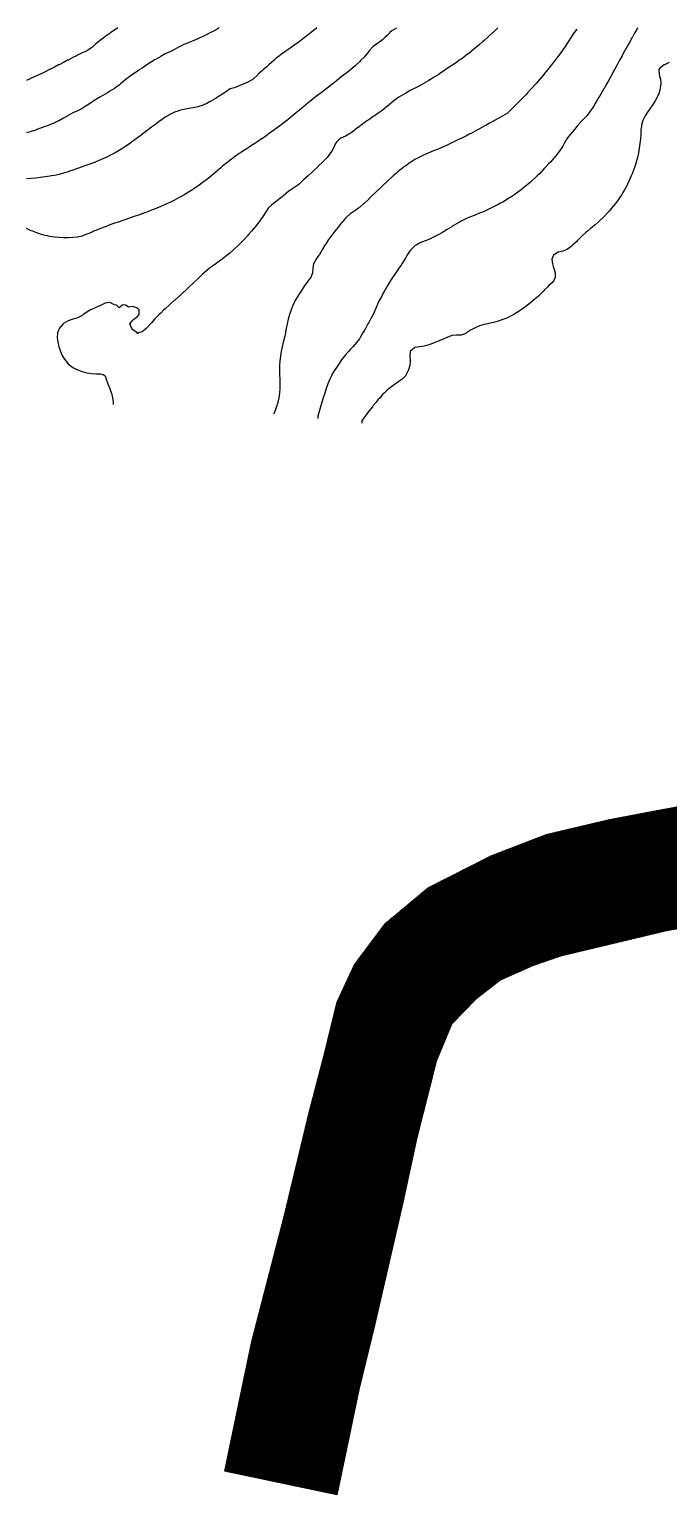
# Model space of a CAD drawing. Extents: x 771911 to 772814, y 1416488 to 1417835.
# Drawn here: x 772323 to 772461.3, y 1416667.8 to 1416984.9 of the extents above; entities that cross this region are included whole.
import ezdxf

# ---------------------------------------------------------------- set-up
doc = ezdxf.new("R2010")
doc.units = 0
doc.header["$MEASUREMENT"] = 0
doc.layers.get('0').update_dxf_attribs({"color": 1, "linetype": 'CONTINUOUS'})
for name, color, linetype in [('745.5', 1, 'CONTINUOUS'), ('746', 1, 'CONTINUOUS'), ('746.5', 1, 'CONTINUOUS'), ('747', 1, 'CONTINUOUS'), ('747.5', 1, 'CONTINUOUS'), ('748', 1, 'CONTINUOUS'), ('748.5', 1, 'CONTINUOUS'), ('749', 1, 'CONTINUOUS'), ('Kanakpura Main Road', 1, 'CONTINUOUS')]:
    doc.layers.add(name, color=color, linetype=linetype)

msp = doc.modelspace()

# ---------------------------------------------------------------- hatches: boundary and pattern name
at = {"linetype": 'Continuous', "true_color": 0x636466}
h = msp.add_hatch(dxfattribs=at)
h.set_pattern_fill('ANSI31', color=251)
h.set_pattern_definition([(45, (0, 0), (-0.088388347648, 0.088388347648), [])])
h.paths.add_polyline_path([(772529.66, 1416893.85), (772532.32, 1416941.95), (772532.56, 1416966), (772532.08, 1416979.35), (772531.03, 1417012.25), (772527.51, 1417083.57), (772524.21, 1417156.04), (772523.42, 1417176.69), (772522.11, 1417199.35), (772521.54, 1417204.53), (772521.05, 1417207.98), (772520.58, 1417211.49), (772520.29, 1417217.12), (772519.96, 1417226.82), (772519.82, 1417250.68), (772520.27, 1417268.56), (772522.61, 1417283.28), (772525.52, 1417301.45), (772526.87, 1417311.4), (772528.06, 1417322.29), (772529.49, 1417328.09), (772530.29, 1417332.65), (772531.74, 1417352.79), (772532.69, 1417364.6), (772533.33, 1417370.55), (772534.99, 1417383.73), (772537.3, 1417392.88), (772541.29, 1417406.73), (772544.4, 1417414.39), (772551.62, 1417429.21), (772563.11, 1417447.42), (772576.99, 1417467.41), (772604.65, 1417507.85), (772622.74, 1417492.16), (772603.42, 1417461.71), (772599.93, 1417456.85), (772593.29, 1417446.48), (772583.41, 1417431.31), (772582.3, 1417429.52), (772575.61, 1417418.57), (772571.91, 1417411.49), (772569.78, 1417407.41), (772568.06, 1417403.47), (772565.56, 1417396.61), (772562.34, 1417386.64), (772560.25, 1417377.39), (772558.28, 1417369.67), (772557.77, 1417366.34), (772557.67, 1417361.19), (772557.11, 1417346.71), (772555.32, 1417330.7), (772553.41, 1417314.17), (772552.2, 1417306.29), (772550.03, 1417297.52), (772548.02, 1417282.48), (772546.41, 1417270.37), (772545.44, 1417261.94), (772545.29, 1417258.03), (772545.12, 1417252.55), (772545.22, 1417247.14), (772545.57, 1417235.88), (772545.93, 1417226.66), (772546.5, 1417216.74), (772547.3, 1417207.52), (772548.28, 1417183.93), (772549.62, 1417158.82), (772550.92, 1417141.96), (772551.96, 1417120.25), (772552.23, 1417098.68), (772552.6, 1417091.32), (772552.68, 1417088.4), (772552.87, 1417085.52), (772553.39, 1417078.82), (772554.62, 1417051.48), (772555.09, 1417020.71), (772555.46, 1417014.29), (772555.87, 1417009.14), (772556.68, 1417005.34), (772556.73, 1416999.64), (772557.09, 1416989.63), (772557.21, 1416970), (772557.2, 1416959.93), (772556.93, 1416946.38), (772556.77, 1416928.62), (772556.41, 1416914.82), (772555.68, 1416893.59), (772554.62, 1416887.55), (772553.35, 1416875.8), (772551.92, 1416862.63), (772549.85, 1416853.31), (772547.31, 1416846.22), (772542.34, 1416834.85), (772537.47, 1416825.69), (772534.67, 1416821.41), (772528.16, 1416814.21), (772521.97, 1416808.55), (772517.52, 1416805.74), (772511.22, 1416802.51), (772503.23, 1416799.34), (772493.71, 1416796.43), (772482.91, 1416793.78), (772460.85, 1416789.87), (772437.88, 1416784.36), (772432.01, 1416782.35), (772424.86, 1416779.18), (772419.68, 1416775.1), (772414.33, 1416769.65), (772411, 1416761.66), (772406.77, 1416744.84), (772403.8, 1416731.13), (772397.72, 1416704.51), (772394.28, 1416690.6), (772389.52, 1416667.84), (772365.33, 1416672.9), (772371.18, 1416700.94), (772378.23, 1416728.23), (772383.63, 1416750.73), (772386.93, 1416763.48), (772389.63, 1416774.42), (772393.37, 1416782.52), (772400.12, 1416791.52), (772409.27, 1416799.17), (772422.92, 1416806.06), (772434.91, 1416810.71), (772448.26, 1416813.86), (772458.46, 1416815.81), (772475.85, 1416818.96), (772486.05, 1416821.06), (772495.05, 1416824.36), (772501.05, 1416827.21), (772507.5, 1416830.51), (772513.34, 1416835.46), (772525.19, 1416864.1)])

# ---------------------------------------------------------------- linework, layer by layer
at = {"layer": '745.5', "color": 0, "linetype": 'Continuous'}
msp.add_polyline3d([(772461.43, 1416977.76, 745.5), (772460.43, 1416977.27, 745.5), (772460.35, 1416977.21, 745.5), (772459.43, 1416976.54, 745.5), (772459.22, 1416976.21, 745.5), (772459.24, 1416975.21, 745.5), (772459.43, 1416974.45, 745.5), (772459.55, 1416974.21, 745.5), (772459.64, 1416973.21, 745.5), (772459.51, 1416972.21, 745.5), (772459.43, 1416971.93, 745.5), (772459.24, 1416971.21, 745.5), (772458.83, 1416970.21, 745.5), (772458.43, 1416969.48, 745.5), (772458.29, 1416969.21, 745.5), (772457.64, 1416968.21, 745.5), (772457.43, 1416967.96, 745.5), (772456.91, 1416967.21, 745.5), (772456.43, 1416966.57, 745.5), (772456.22, 1416966.21, 745.5), (772455.72, 1416965.21, 745.5), (772455.47, 1416964.21, 745.5), (772455.43, 1416963.9, 745.5), (772455.34, 1416963.21, 745.5), (772455.28, 1416962.21, 745.5), (772455.22, 1416961.21, 745.5), (772455.12, 1416960.21, 745.5), (772454.98, 1416959.21, 745.5), (772454.8, 1416958.21, 745.5), (772454.57, 1416957.21, 745.5), (772454.43, 1416956.71, 745.5), (772454.3, 1416956.21, 745.5), (772453.99, 1416955.21, 745.5), (772453.64, 1416954.21, 745.5), (772453.43, 1416953.67, 745.5), (772453.25, 1416953.21, 745.5), (772452.81, 1416952.21, 745.5), (772452.43, 1416951.41, 745.5), (772452.33, 1416951.21, 745.5), (772451.8, 1416950.21, 745.5), (772451.43, 1416949.58, 745.5), (772451.2, 1416949.21, 745.5), (772450.54, 1416948.21, 745.5), (772450.43, 1416948.05, 745.5), (772449.8, 1416947.21, 745.5), (772449.43, 1416946.74, 745.5), (772448.98, 1416946.21, 745.5), (772448.43, 1416945.58, 745.5), (772448.09, 1416945.21, 745.5), (772447.43, 1416944.52, 745.5), (772447.13, 1416944.21, 745.5), (772446.43, 1416943.55, 745.5), (772446.07, 1416943.21, 745.5), (772445.43, 1416942.65, 745.5), (772444.92, 1416942.21, 745.5), (772444.43, 1416941.8, 745.5), (772443.74, 1416941.21, 745.5), (772443.43, 1416940.94, 745.5), (772442.63, 1416940.21, 745.5), (772442.43, 1416940.02, 745.5), (772441.61, 1416939.21, 745.5), (772441.43, 1416939.03, 745.5), (772440.56, 1416938.21, 745.5), (772440.43, 1416938.09, 745.5), (772439.43, 1416937.36, 745.5), (772439.15, 1416937.21, 745.5), (772438.43, 1416936.91, 745.5), (772437.43, 1416936.69, 745.5), (772436.6, 1416936.21, 745.5), (772436.43, 1416936.04, 745.5), (772436.03, 1416935.21, 745.5), (772436.17, 1416934.21, 745.5), (772436.43, 1416933.34, 745.5), (772436.5, 1416933.21, 745.5), (772436.77, 1416932.21, 745.5), (772436.81, 1416931.21, 745.5), (772436.43, 1416930.4, 745.5), (772436.27, 1416930.21, 745.5), (772435.43, 1416929.46, 745.5), (772435.18, 1416929.21, 745.5), (772434.43, 1416928.45, 745.5), (772434.2, 1416928.21, 745.5), (772433.43, 1416927.47, 745.5), (772433.15, 1416927.21, 745.5), (772432.43, 1416926.57, 745.5), (772432.02, 1416926.21, 745.5), (772431.43, 1416925.72, 745.5), (772430.79, 1416925.21, 745.5), (772430.43, 1416924.93, 745.5), (772429.44, 1416924.21, 745.5), (772429.43, 1416924.2, 745.5), (772428.43, 1416923.55, 745.5), (772427.84, 1416923.21, 745.5), (772427.43, 1416922.98, 745.5), (772426.43, 1416922.5, 745.5), (772425.7, 1416922.21, 745.5), (772425.43, 1416922.1, 745.5), (772424.43, 1416921.78, 745.5), (772423.43, 1416921.51, 745.5), (772422.43, 1416921.28, 745.5), (772422.18, 1416921.21, 745.5), (772421.43, 1416921.04, 745.5), (772420.43, 1416920.75, 745.5), (772419.43, 1416920.34, 745.5), (772419.2, 1416920.21, 745.5), (772418.43, 1416919.81, 745.5), (772417.57, 1416919.21, 745.5), (772417.43, 1416919.13, 745.5), (772416.43, 1416918.75, 745.5), (772415.43, 1416918.75, 745.5), (772414.43, 1416918.64, 745.5), (772413.43, 1416918.23, 745.5), (772413.36, 1416918.21, 745.5), (772412.43, 1416917.81, 745.5), (772411.43, 1416917.41, 745.5), (772410.9, 1416917.21, 745.5), (772410.43, 1416917.02, 745.5), (772409.43, 1416916.65, 745.5), (772408.43, 1416916.35, 745.5), (772407.43, 1416916.21, 745.5), (772407.39, 1416916.21, 745.5), (772406.43, 1416916.08, 745.5), (772405.43, 1416915.21, 745.5), (772405.43, 1416915.21, 745.5), (772405.3, 1416914.21, 745.5), (772405.43, 1416913.28, 745.5), (772405.45, 1416913.21, 745.5), (772405.43, 1416913.06, 745.5), (772405.34, 1416912.21, 745.5), (772405.01, 1416911.21, 745.5), (772404.54, 1416910.21, 745.5), (772404.43, 1416910.03, 745.5), (772403.64, 1416909.21, 745.5), (772403.43, 1416909.04, 745.5), (772402.43, 1416908.34, 745.5), (772402.25, 1416908.21, 745.5), (772401.43, 1416907.61, 745.5), (772400.86, 1416907.21, 745.5), (772400.43, 1416906.87, 745.5), (772399.77, 1416906.21, 745.5), (772399.43, 1416905.89, 745.5), (772398.9, 1416905.21, 745.5), (772398.43, 1416904.72, 745.5), (772398.06, 1416904.21, 745.5), (772397.43, 1416903.5, 745.5), (772397.22, 1416903.21, 745.5), (772396.43, 1416902.27, 745.5), (772396.39, 1416902.21, 745.5), (772395.64, 1416901.21, 745.5), (772395.43, 1416900.95, 745.5), (772394.93, 1416900.21, 745.5), (772394.93, 1416899.71, 745.5)], dxfattribs=at)
at = {"layer": '746', "color": 0, "linetype": 'Continuous'}
msp.add_polyline3d([(772454.61, 1416985.21, 746), (772454.43, 1416984.9, 746), (772454.04, 1416984.21, 746), (772453.47, 1416983.21, 746), (772453.43, 1416983.14, 746), (772452.91, 1416982.21, 746), (772452.43, 1416981.35, 746), (772452.35, 1416981.21, 746), (772451.8, 1416980.21, 746), (772451.43, 1416979.54, 746), (772451.25, 1416979.21, 746), (772450.7, 1416978.21, 746), (772450.43, 1416977.7, 746), (772450.16, 1416977.21, 746), (772449.62, 1416976.21, 746), (772449.43, 1416975.86, 746), (772449.08, 1416975.21, 746), (772448.53, 1416974.21, 746), (772448.43, 1416974.03, 746), (772447.97, 1416973.21, 746), (772447.43, 1416972.25, 746), (772447.41, 1416972.21, 746), (772446.83, 1416971.21, 746), (772446.43, 1416970.52, 746), (772446.25, 1416970.21, 746), (772445.65, 1416969.21, 746), (772445.43, 1416968.85, 746), (772445.04, 1416968.21, 746), (772444.43, 1416967.29, 746), (772444.38, 1416967.21, 746), (772443.61, 1416966.21, 746), (772443.43, 1416966, 746), (772442.65, 1416965.21, 746), (772442.43, 1416965, 746), (772441.69, 1416964.21, 746), (772441.43, 1416963.87, 746), (772440.95, 1416963.21, 746), (772440.43, 1416962.63, 746), (772440.08, 1416962.21, 746), (772439.43, 1416961.43, 746), (772439.27, 1416961.21, 746), (772438.73, 1416960.21, 746), (772438.43, 1416959.63, 746), (772438.16, 1416959.21, 746), (772437.45, 1416958.21, 746), (772437.43, 1416958.19, 746), (772436.63, 1416957.21, 746), (772436.43, 1416956.97, 746), (772435.76, 1416956.21, 746), (772435.43, 1416955.85, 746), (772434.84, 1416955.21, 746), (772434.43, 1416954.77, 746), (772433.89, 1416954.21, 746), (772433.43, 1416953.75, 746), (772432.88, 1416953.21, 746), (772432.43, 1416952.78, 746), (772431.8, 1416952.21, 746), (772431.43, 1416951.87, 746), (772430.66, 1416951.21, 746), (772430.43, 1416951.02, 746), (772429.43, 1416950.21, 746), (772429.42, 1416950.21, 746), (772428.43, 1416949.47, 746), (772428.05, 1416949.21, 746), (772427.43, 1416948.77, 746), (772426.53, 1416948.21, 746), (772426.43, 1416948.14, 746), (772425.43, 1416947.55, 746), (772424.77, 1416947.21, 746), (772424.43, 1416947.02, 746), (772423.43, 1416946.49, 746), (772422.86, 1416946.21, 746), (772422.43, 1416945.98, 746), (772421.43, 1416945.53, 746), (772420.61, 1416945.21, 746), (772420.43, 1416945.13, 746), (772419.43, 1416944.74, 746), (772418.43, 1416944.35, 746), (772418.1, 1416944.21, 746), (772417.43, 1416943.91, 746), (772416.43, 1416943.41, 746), (772416.07, 1416943.21, 746), (772415.43, 1416942.85, 746), (772414.43, 1416942.22, 746), (772414.41, 1416942.21, 746), (772413.43, 1416941.6, 746), (772412.8, 1416941.21, 746), (772412.43, 1416940.99, 746), (772411.43, 1416940.43, 746), (772411.03, 1416940.21, 746), (772410.43, 1416939.91, 746), (772409.43, 1416939.46, 746), (772408.86, 1416939.21, 746), (772408.43, 1416939.05, 746), (772407.43, 1416938.64, 746), (772406.71, 1416938.21, 746), (772406.43, 1416938.04, 746), (772405.56, 1416937.21, 746), (772405.43, 1416937.03, 746), (772404.82, 1416936.21, 746), (772404.43, 1416935.53, 746), (772404.22, 1416935.21, 746), (772403.62, 1416934.21, 746), (772403.43, 1416933.91, 746), (772402.97, 1416933.21, 746), (772402.43, 1416932.43, 746), (772402.27, 1416932.21, 746), (772401.55, 1416931.21, 746), (772401.43, 1416931.03, 746), (772400.94, 1416930.21, 746), (772400.43, 1416929.36, 746), (772400.35, 1416929.21, 746), (772399.79, 1416928.21, 746), (772399.43, 1416927.58, 746), (772399.24, 1416927.21, 746), (772398.72, 1416926.21, 746), (772398.43, 1416925.61, 746), (772398.25, 1416925.21, 746), (772397.83, 1416924.21, 746), (772397.43, 1416923.24, 746), (772397.42, 1416923.21, 746), (772396.79, 1416922.21, 746), (772396.43, 1416921.47, 746), (772396.26, 1416921.21, 746), (772395.74, 1416920.21, 746), (772395.43, 1416919.67, 746), (772395.19, 1416919.21, 746), (772394.59, 1416918.21, 746), (772394.43, 1416917.98, 746), (772393.89, 1416917.21, 746), (772393.43, 1416916.73, 746), (772392.97, 1416916.21, 746), (772392.43, 1416915.62, 746), (772392.07, 1416915.21, 746), (772391.43, 1416914.49, 746), (772391.19, 1416914.21, 746), (772390.43, 1416913.23, 746), (772390.42, 1416913.21, 746), (772389.74, 1416912.21, 746), (772389.43, 1416911.73, 746), (772389.09, 1416911.21, 746), (772388.48, 1416910.21, 746), (772388.43, 1416910.11, 746), (772387.99, 1416909.21, 746), (772387.59, 1416908.21, 746), (772387.43, 1416907.77, 746), (772387.23, 1416907.21, 746), (772386.91, 1416906.21, 746), (772386.6, 1416905.21, 746), (772386.43, 1416904.65, 746), (772386.3, 1416904.21, 746), (772386, 1416903.21, 746), (772385.7, 1416902.21, 746), (772385.44, 1416901.21, 746), (772385.44, 1416900.71, 746)], dxfattribs=at)
at = {"layer": '746.5', "color": 0, "linetype": 'Continuous'}
msp.add_polyline3d([(772441.43, 1416984.96, 746.5), (772440.86, 1416984.21, 746.5), (772440.43, 1416983.55, 746.5), (772440.23, 1416983.21, 746.5), (772439.6, 1416982.21, 746.5), (772439.43, 1416981.96, 746.5), (772438.93, 1416981.21, 746.5), (772438.43, 1416980.5, 746.5), (772438.23, 1416980.21, 746.5), (772437.5, 1416979.21, 746.5), (772437.43, 1416979.11, 746.5), (772436.75, 1416978.21, 746.5), (772436.43, 1416977.78, 746.5), (772435.99, 1416977.21, 746.5), (772435.43, 1416976.5, 746.5), (772435.2, 1416976.21, 746.5), (772434.43, 1416975.27, 746.5), (772434.38, 1416975.21, 746.5), (772433.53, 1416974.21, 746.5), (772433.43, 1416974.1, 746.5), (772432.64, 1416973.21, 746.5), (772432.43, 1416972.97, 746.5), (772431.73, 1416972.21, 746.5), (772431.43, 1416971.88, 746.5), (772430.81, 1416971.21, 746.5), (772430.43, 1416970.78, 746.5), (772429.9, 1416970.21, 746.5), (772429.43, 1416969.72, 746.5), (772428.93, 1416969.21, 746.5), (772428.43, 1416968.73, 746.5), (772427.93, 1416968.21, 746.5), (772427.43, 1416967.7, 746.5), (772426.89, 1416967.21, 746.5), (772426.43, 1416966.8, 746.5), (772425.47, 1416966.21, 746.5), (772425.43, 1416966.19, 746.5), (772424.43, 1416965.64, 746.5), (772423.67, 1416965.21, 746.5), (772423.43, 1416965.07, 746.5), (772422.43, 1416964.51, 746.5), (772421.9, 1416964.21, 746.5), (772421.43, 1416963.95, 746.5), (772420.43, 1416963.4, 746.5), (772420.08, 1416963.21, 746.5), (772419.43, 1416962.86, 746.5), (772418.43, 1416962.33, 746.5), (772418.2, 1416962.21, 746.5), (772417.43, 1416961.81, 746.5), (772416.43, 1416961.3, 746.5), (772416.24, 1416961.21, 746.5), (772415.43, 1416960.84, 746.5), (772414.43, 1416960.35, 746.5), (772414.13, 1416960.21, 746.5), (772413.43, 1416959.87, 746.5), (772412.43, 1416959.4, 746.5), (772411.96, 1416959.21, 746.5), (772411.43, 1416959, 746.5), (772410.43, 1416958.62, 746.5), (772409.44, 1416958.21, 746.5), (772409.43, 1416958.2, 746.5), (772408.43, 1416957.77, 746.5), (772407.43, 1416957.28, 746.5), (772407.29, 1416957.21, 746.5), (772406.43, 1416956.76, 746.5), (772405.56, 1416956.21, 746.5), (772405.43, 1416956.12, 746.5), (772404.43, 1416955.41, 746.5), (772404.16, 1416955.21, 746.5), (772403.43, 1416954.63, 746.5), (772402.91, 1416954.21, 746.5), (772402.43, 1416953.79, 746.5), (772401.76, 1416953.21, 746.5), (772401.43, 1416952.91, 746.5), (772400.66, 1416952.21, 746.5), (772400.43, 1416952, 746.5), (772399.58, 1416951.21, 746.5), (772399.43, 1416951.07, 746.5), (772398.53, 1416950.21, 746.5), (772398.43, 1416950.12, 746.5), (772397.5, 1416949.21, 746.5), (772397.43, 1416949.15, 746.5), (772396.45, 1416948.21, 746.5), (772396.43, 1416948.19, 746.5), (772395.43, 1416947.24, 746.5), (772395.39, 1416947.21, 746.5), (772394.43, 1416946.36, 746.5), (772394.24, 1416946.21, 746.5), (772393.43, 1416945.68, 746.5), (772392.76, 1416945.21, 746.5), (772392.43, 1416944.99, 746.5), (772391.58, 1416944.21, 746.5), (772391.43, 1416944.04, 746.5), (772390.69, 1416943.21, 746.5), (772390.43, 1416942.89, 746.5), (772389.87, 1416942.21, 746.5), (772389.43, 1416941.66, 746.5), (772389.08, 1416941.21, 746.5), (772388.43, 1416940.36, 746.5), (772388.3, 1416940.21, 746.5), (772387.61, 1416939.21, 746.5), (772387.43, 1416938.89, 746.5), (772386.96, 1416938.21, 746.5), (772386.43, 1416937.33, 746.5), (772386.36, 1416937.21, 746.5), (772385.76, 1416936.21, 746.5), (772385.43, 1416935.74, 746.5), (772385.06, 1416935.21, 746.5), (772384.48, 1416934.21, 746.5), (772384.43, 1416933.8, 746.5), (772384.37, 1416933.21, 746.5), (772384.27, 1416932.21, 746.5), (772383.88, 1416931.21, 746.5), (772383.43, 1416930.62, 746.5), (772383.13, 1416930.21, 746.5), (772382.43, 1416929.25, 746.5), (772382.4, 1416929.21, 746.5), (772381.72, 1416928.21, 746.5), (772381.43, 1416927.75, 746.5), (772381.09, 1416927.21, 746.5), (772380.53, 1416926.21, 746.5), (772380.43, 1416926.01, 746.5), (772380.04, 1416925.21, 746.5), (772379.64, 1416924.21, 746.5), (772379.43, 1416923.58, 746.5), (772379.31, 1416923.21, 746.5), (772379.03, 1416922.21, 746.5), (772378.81, 1416921.21, 746.5), (772378.6, 1416920.21, 746.5), (772378.43, 1416919.36, 746.5), (772378.4, 1416919.21, 746.5), (772378.19, 1416918.21, 746.5), (772377.94, 1416917.21, 746.5), (772377.69, 1416916.21, 746.5), (772377.49, 1416915.21, 746.5), (772377.43, 1416914.87, 746.5), (772377.33, 1416914.21, 746.5), (772377.22, 1416913.21, 746.5), (772377.15, 1416912.21, 746.5), (772377.14, 1416911.21, 746.5), (772377.15, 1416910.21, 746.5), (772377.17, 1416909.21, 746.5), (772377.19, 1416908.21, 746.5), (772377.18, 1416907.21, 746.5), (772377.13, 1416906.21, 746.5), (772377, 1416905.21, 746.5), (772376.78, 1416904.21, 746.5), (772376.46, 1416903.21, 746.5), (772376.43, 1416903.12, 746.5), (772376.1, 1416902.21, 746.5), (772375.93, 1416901.86, 746.5), (772375.88, 1416901.71, 746.5)], dxfattribs=at)
at = {"layer": '747', "color": 0, "linetype": 'Continuous'}
msp.add_polyline3d([(772424.38, 1416985.21, 747), (772423.43, 1416984.34, 747), (772423.29, 1416984.21, 747), (772422.43, 1416983.43, 747), (772422.19, 1416983.21, 747), (772421.43, 1416982.53, 747), (772421.07, 1416982.21, 747), (772420.43, 1416981.66, 747), (772419.9, 1416981.21, 747), (772419.43, 1416980.81, 747), (772418.69, 1416980.21, 747), (772418.43, 1416980, 747), (772417.43, 1416979.23, 747), (772417.4, 1416979.21, 747), (772416.43, 1416978.49, 747), (772416.04, 1416978.21, 747), (772415.43, 1416977.77, 747), (772414.62, 1416977.21, 747), (772414.43, 1416977.08, 747), (772413.43, 1416976.41, 747), (772413.13, 1416976.21, 747), (772412.43, 1416975.75, 747), (772411.59, 1416975.21, 747), (772411.43, 1416975.1, 747), (772410.43, 1416974.47, 747), (772410.01, 1416974.21, 747), (772409.43, 1416973.85, 747), (772408.43, 1416973.26, 747), (772408.33, 1416973.21, 747), (772407.43, 1416972.71, 747), (772406.49, 1416972.21, 747), (772406.43, 1416972.18, 747), (772405.43, 1416971.66, 747), (772404.6, 1416971.21, 747), (772404.43, 1416971.13, 747), (772403.43, 1416970.55, 747), (772402.92, 1416970.21, 747), (772402.43, 1416969.86, 747), (772401.6, 1416969.21, 747), (772401.43, 1416969.06, 747), (772400.43, 1416968.23, 747), (772400.4, 1416968.21, 747), (772399.43, 1416967.45, 747), (772399.1, 1416967.21, 747), (772398.43, 1416966.72, 747), (772397.68, 1416966.21, 747), (772397.43, 1416966.03, 747), (772396.43, 1416965.36, 747), (772396.19, 1416965.21, 747), (772395.43, 1416964.68, 747), (772394.81, 1416964.21, 747), (772394.43, 1416963.92, 747), (772393.53, 1416963.21, 747), (772393.43, 1416963.13, 747), (772392.43, 1416962.4, 747), (772392.14, 1416962.21, 747), (772391.43, 1416961.77, 747), (772390.43, 1416961.36, 747), (772390.16, 1416961.21, 747), (772389.43, 1416960.49, 747), (772389.26, 1416960.21, 747), (772388.83, 1416959.21, 747), (772388.43, 1416958.57, 747), (772388.2, 1416958.21, 747), (772387.43, 1416957.21, 747), (772387.43, 1416957.21, 747), (772386.46, 1416956.21, 747), (772386.43, 1416956.18, 747), (772385.46, 1416955.21, 747), (772385.43, 1416955.18, 747), (772384.44, 1416954.21, 747), (772384.43, 1416954.2, 747), (772383.43, 1416953.31, 747), (772383.31, 1416953.21, 747), (772382.43, 1416952.44, 747), (772382.18, 1416952.21, 747), (772381.43, 1416951.47, 747), (772381.09, 1416951.21, 747), (772380.43, 1416950.79, 747), (772379.61, 1416950.21, 747), (772379.43, 1416950.08, 747), (772378.43, 1416949.29, 747), (772378.33, 1416949.21, 747), (772377.43, 1416948.45, 747), (772377.12, 1416948.21, 747), (772376.43, 1416947.63, 747), (772375.84, 1416947.21, 747), (772375.43, 1416946.86, 747), (772374.69, 1416946.21, 747), (772374.43, 1416945.86, 747), (772374.06, 1416945.21, 747), (772373.43, 1416944.28, 747), (772373.38, 1416944.21, 747), (772372.65, 1416943.21, 747), (772372.43, 1416942.93, 747), (772371.87, 1416942.21, 747), (772371.43, 1416941.67, 747), (772371.05, 1416941.21, 747), (772370.43, 1416940.49, 747), (772370.19, 1416940.21, 747), (772369.43, 1416939.38, 747), (772369.28, 1416939.21, 747), (772368.43, 1416938.36, 747), (772368.27, 1416938.21, 747), (772367.43, 1416937.44, 747), (772367.17, 1416937.21, 747), (772366.43, 1416936.57, 747), (772366.01, 1416936.21, 747), (772365.43, 1416935.75, 747), (772364.74, 1416935.21, 747), (772364.43, 1416934.98, 747), (772363.43, 1416934.26, 747), (772363.35, 1416934.21, 747), (772362.43, 1416933.52, 747), (772362.02, 1416933.21, 747), (772361.43, 1416932.71, 747), (772360.82, 1416932.21, 747), (772360.43, 1416931.84, 747), (772359.72, 1416931.21, 747), (772359.43, 1416930.91, 747), (772358.67, 1416930.21, 747), (772358.43, 1416929.97, 747), (772357.61, 1416929.21, 747), (772357.43, 1416929.02, 747), (772356.55, 1416928.21, 747), (772356.43, 1416928.09, 747), (772355.47, 1416927.21, 747), (772355.43, 1416927.16, 747), (772354.43, 1416926.26, 747), (772354.36, 1416926.21, 747), (772353.43, 1416925.37, 747), (772353.23, 1416925.21, 747), (772352.43, 1416924.46, 747), (772352.13, 1416924.21, 747), (772351.43, 1416923.53, 747), (772351.07, 1416923.21, 747), (772350.43, 1416922.53, 747), (772350.12, 1416922.21, 747), (772349.43, 1416921.42, 747), (772349.23, 1416921.21, 747), (772348.43, 1416920.34, 747), (772348.26, 1416920.21, 747), (772347.43, 1416919.46, 747), (772346.65, 1416919.21, 747), (772346.43, 1416919.05, 747), (772346.38, 1416919.21, 747), (772345.43, 1416919.91, 747), (772345.21, 1416920.21, 747), (772344.74, 1416921.21, 747), (772345.43, 1416921.98, 747), (772345.62, 1416922.21, 747), (772346.43, 1416922.75, 747), (772346.74, 1416923.21, 747), (772346.75, 1416924.21, 747), (772346.43, 1416924.59, 747), (772345.43, 1416924.95, 747), (772344.43, 1416924.78, 747), (772343.91, 1416925.21, 747), (772343.43, 1416925.34, 747), (772343.17, 1416925.21, 747), (772342.43, 1416924.69, 747), (772341.84, 1416925.21, 747), (772341.43, 1416925.33, 747), (772340.43, 1416925.8, 747), (772339.43, 1416925.65, 747), (772338.55, 1416925.21, 747), (772338.43, 1416925.13, 747), (772337.43, 1416924.75, 747), (772336.43, 1416924.32, 747), (772336.23, 1416924.21, 747), (772335.43, 1416923.74, 747), (772334.69, 1416923.21, 747), (772334.43, 1416923.02, 747), (772333.43, 1416922.47, 747), (772332.51, 1416922.21, 747), (772332.43, 1416922.19, 747), (772331.43, 1416921.87, 747), (772330.43, 1416921.28, 747), (772330.35, 1416921.21, 747), (772329.48, 1416920.21, 747), (772329.43, 1416920.08, 747), (772329.09, 1416919.21, 747), (772329.01, 1416918.21, 747), (772329.14, 1416917.21, 747), (772329.4, 1416916.21, 747), (772329.43, 1416916.09, 747), (772329.74, 1416915.21, 747), (772330.21, 1416914.21, 747), (772330.43, 1416913.83, 747), (772330.88, 1416913.21, 747), (772331.43, 1416912.55, 747), (772331.87, 1416912.21, 747), (772332.43, 1416911.74, 747), (772333.43, 1416911.23, 747), (772333.5, 1416911.21, 747), (772334.43, 1416910.85, 747), (772335.43, 1416910.61, 747), (772336.43, 1416910.44, 747), (772337.43, 1416910.34, 747), (772338.43, 1416910.36, 747), (772339, 1416910.21, 747), (772339.43, 1416909.92, 747), (772339.66, 1416909.21, 747), (772339.97, 1416908.21, 747), (772340.4, 1416907.21, 747), (772340.43, 1416907.14, 747), (772340.76, 1416906.21, 747), (772341, 1416905.21, 747), (772341.13, 1416904.21, 747), (772341.13, 1416903.71, 747)], dxfattribs=at)
at = {"layer": '747.5', "color": 0, "linetype": 'Continuous'}
msp.add_polyline3d([(772402.43, 1416985.2, 747.5), (772401.43, 1416984.56, 747.5), (772401.01, 1416984.21, 747.5), (772400.43, 1416983.6, 747.5), (772400.01, 1416983.21, 747.5), (772399.43, 1416982.67, 747.5), (772398.86, 1416982.21, 747.5), (772398.43, 1416981.89, 747.5), (772397.43, 1416981.22, 747.5), (772397.42, 1416981.21, 747.5), (772396.47, 1416980.21, 747.5), (772396.43, 1416980.15, 747.5), (772395.69, 1416979.21, 747.5), (772395.43, 1416978.93, 747.5), (772394.75, 1416978.21, 747.5), (772394.43, 1416977.9, 747.5), (772393.69, 1416977.21, 747.5), (772393.43, 1416976.97, 747.5), (772392.55, 1416976.21, 747.5), (772392.43, 1416976.1, 747.5), (772391.43, 1416975.32, 747.5), (772391.29, 1416975.21, 747.5), (772390.43, 1416974.56, 747.5), (772389.98, 1416974.21, 747.5), (772389.43, 1416973.77, 747.5), (772388.72, 1416973.21, 747.5), (772388.43, 1416972.97, 747.5), (772387.45, 1416972.21, 747.5), (772387.43, 1416972.19, 747.5), (772386.43, 1416971.42, 747.5), (772386.15, 1416971.21, 747.5), (772385.43, 1416970.65, 747.5), (772384.87, 1416970.21, 747.5), (772384.43, 1416969.86, 747.5), (772383.62, 1416969.21, 747.5), (772383.43, 1416969.06, 747.5), (772382.43, 1416968.24, 747.5), (772382.39, 1416968.21, 747.5), (772381.43, 1416967.42, 747.5), (772381.17, 1416967.21, 747.5), (772380.43, 1416966.6, 747.5), (772379.94, 1416966.21, 747.5), (772379.43, 1416965.79, 747.5), (772378.7, 1416965.21, 747.5), (772378.43, 1416964.99, 747.5), (772377.45, 1416964.21, 747.5), (772377.43, 1416964.19, 747.5), (772376.43, 1416963.45, 747.5), (772376.11, 1416963.21, 747.5), (772375.43, 1416962.71, 747.5), (772374.71, 1416962.21, 747.5), (772374.43, 1416962.01, 747.5), (772373.43, 1416961.32, 747.5), (772373.26, 1416961.21, 747.5), (772372.43, 1416960.65, 747.5), (772371.76, 1416960.21, 747.5), (772371.43, 1416959.99, 747.5), (772370.43, 1416959.33, 747.5), (772370.25, 1416959.21, 747.5), (772369.43, 1416958.68, 747.5), (772368.72, 1416958.21, 747.5), (772368.43, 1416958.02, 747.5), (772367.43, 1416957.34, 747.5), (772367.24, 1416957.21, 747.5), (772366.43, 1416956.6, 747.5), (772365.93, 1416956.21, 747.5), (772365.43, 1416955.78, 747.5), (772364.75, 1416955.21, 747.5), (772364.43, 1416954.92, 747.5), (772363.59, 1416954.21, 747.5), (772363.43, 1416954.07, 747.5), (772362.43, 1416953.24, 747.5), (772362.39, 1416953.21, 747.5), (772361.43, 1416952.45, 747.5), (772361.11, 1416952.21, 747.5), (772360.43, 1416951.69, 747.5), (772359.76, 1416951.21, 747.5), (772359.43, 1416950.98, 747.5), (772358.43, 1416950.3, 747.5), (772358.29, 1416950.21, 747.5), (772357.43, 1416949.66, 747.5), (772356.67, 1416949.21, 747.5), (772356.43, 1416949.06, 747.5), (772355.43, 1416948.5, 747.5), (772354.89, 1416948.21, 747.5), (772354.43, 1416947.97, 747.5), (772353.43, 1416947.47, 747.5), (772352.88, 1416947.21, 747.5), (772352.43, 1416947, 747.5), (772351.43, 1416946.56, 747.5), (772350.57, 1416946.21, 747.5), (772350.43, 1416946.15, 747.5), (772349.43, 1416945.76, 747.5), (772348.43, 1416945.39, 747.5), (772347.93, 1416945.21, 747.5), (772347.43, 1416945.03, 747.5), (772346.43, 1416944.67, 747.5), (772345.43, 1416944.31, 747.5), (772345.14, 1416944.21, 747.5), (772344.43, 1416943.96, 747.5), (772343.43, 1416943.63, 747.5), (772342.43, 1416943.29, 747.5), (772342.21, 1416943.21, 747.5), (772341.43, 1416942.94, 747.5), (772340.43, 1416942.58, 747.5), (772339.47, 1416942.21, 747.5), (772339.43, 1416942.19, 747.5), (772338.43, 1416941.82, 747.5), (772337.43, 1416941.42, 747.5), (772336.92, 1416941.21, 747.5), (772336.43, 1416940.99, 747.5), (772335.43, 1416940.56, 747.5), (772334.48, 1416940.21, 747.5), (772334.43, 1416940.19, 747.5), (772333.43, 1416939.97, 747.5), (772332.43, 1416939.88, 747.5), (772331.43, 1416939.82, 747.5), (772330.43, 1416939.81, 747.5), (772329.43, 1416939.85, 747.5), (772328.43, 1416939.94, 747.5), (772327.43, 1416940.09, 747.5), (772326.92, 1416940.21, 747.5), (772326.43, 1416940.31, 747.5), (772325.43, 1416940.58, 747.5), (772324.43, 1416940.93, 747.5), (772323.77, 1416941.21, 747.5), (772323.43, 1416941.34, 747.5), (772322.43, 1416941.79, 747.5)], dxfattribs=at)
at = {"layer": '748', "color": 0, "linetype": 'Continuous'}
msp.add_polyline3d([(772385.18, 1416985.21, 748), (772384.43, 1416984.59, 748), (772383.95, 1416984.21, 748), (772383.43, 1416983.79, 748), (772382.69, 1416983.21, 748), (772382.43, 1416983.01, 748), (772381.43, 1416982.25, 748), (772381.37, 1416982.21, 748), (772380.43, 1416981.53, 748), (772379.98, 1416981.21, 748), (772379.43, 1416980.83, 748), (772378.52, 1416980.21, 748), (772378.43, 1416980.15, 748), (772377.43, 1416979.44, 748), (772377.13, 1416979.21, 748), (772376.43, 1416978.65, 748), (772375.96, 1416978.21, 748), (772375.43, 1416977.76, 748), (772374.8, 1416977.21, 748), (772374.43, 1416976.89, 748), (772373.65, 1416976.21, 748), (772373.43, 1416976.02, 748), (772372.54, 1416975.21, 748), (772372.43, 1416975.1, 748), (772371.51, 1416974.21, 748), (772371.43, 1416974.14, 748), (772370.43, 1416973.57, 748), (772369.65, 1416973.21, 748), (772369.43, 1416973.11, 748), (772368.43, 1416972.66, 748), (772367.43, 1416972.28, 748), (772367.03, 1416972.21, 748), (772366.43, 1416972.04, 748), (772365.43, 1416971.35, 748), (772365.24, 1416971.21, 748), (772364.43, 1416970.65, 748), (772363.71, 1416970.21, 748), (772363.43, 1416970.04, 748), (772362.43, 1416969.45, 748), (772361.98, 1416969.21, 748), (772361.43, 1416968.88, 748), (772360.43, 1416968.41, 748), (772359.71, 1416968.21, 748), (772359.43, 1416968.13, 748), (772358.43, 1416967.95, 748), (772357.43, 1416967.77, 748), (772356.43, 1416967.57, 748), (772355.43, 1416967.32, 748), (772355.13, 1416967.21, 748), (772354.43, 1416966.97, 748), (772353.43, 1416966.49, 748), (772352.99, 1416966.21, 748), (772352.43, 1416965.9, 748), (772351.43, 1416965.22, 748), (772351.42, 1416965.21, 748), (772350.43, 1416964.5, 748), (772350.06, 1416964.21, 748), (772349.43, 1416963.73, 748), (772348.76, 1416963.21, 748), (772348.43, 1416962.96, 748), (772347.45, 1416962.21, 748), (772347.43, 1416962.19, 748), (772346.43, 1416961.45, 748), (772346.11, 1416961.21, 748), (772345.43, 1416960.71, 748), (772344.73, 1416960.21, 748), (772344.43, 1416959.99, 748), (772343.43, 1416959.32, 748), (772343.26, 1416959.21, 748), (772342.43, 1416958.7, 748), (772341.57, 1416958.21, 748), (772341.43, 1416958.13, 748), (772340.43, 1416957.6, 748), (772339.62, 1416957.21, 748), (772339.43, 1416957.12, 748), (772338.43, 1416956.67, 748), (772337.43, 1416956.26, 748), (772337.3, 1416956.21, 748), (772336.43, 1416955.88, 748), (772335.43, 1416955.51, 748), (772334.58, 1416955.21, 748), (772334.43, 1416955.16, 748), (772333.43, 1416954.8, 748), (772332.43, 1416954.45, 748), (772331.72, 1416954.21, 748), (772331.43, 1416954.11, 748), (772330.43, 1416953.81, 748), (772329.43, 1416953.54, 748), (772328.43, 1416953.32, 748), (772327.81, 1416953.21, 748), (772327.43, 1416953.14, 748), (772326.43, 1416952.97, 748), (772325.43, 1416952.83, 748), (772324.43, 1416952.72, 748), (772323.43, 1416952.62, 748), (772322.43, 1416952.55, 748)], dxfattribs=at)
at = {"layer": '748.5', "color": 0, "linetype": 'Continuous'}
msp.add_polyline3d([(772364.11, 1416985.21, 748.5), (772363.43, 1416984.84, 748.5), (772362.43, 1416984.31, 748.5), (772362.22, 1416984.21, 748.5), (772361.43, 1416983.81, 748.5), (772360.43, 1416983.32, 748.5), (772360.19, 1416983.21, 748.5), (772359.43, 1416982.85, 748.5), (772358.43, 1416982.42, 748.5), (772357.91, 1416982.21, 748.5), (772357.43, 1416982.02, 748.5), (772356.43, 1416981.6, 748.5), (772355.65, 1416981.21, 748.5), (772355.43, 1416981.12, 748.5), (772354.43, 1416980.57, 748.5), (772353.74, 1416980.21, 748.5), (772353.43, 1416980.06, 748.5), (772352.43, 1416979.61, 748.5), (772351.67, 1416979.21, 748.5), (772351.43, 1416979.07, 748.5), (772350.43, 1416978.48, 748.5), (772349.99, 1416978.21, 748.5), (772349.43, 1416977.86, 748.5), (772348.43, 1416977.21, 748.5), (772348.43, 1416977.21, 748.5), (772347.43, 1416976.55, 748.5), (772346.91, 1416976.21, 748.5), (772346.43, 1416975.88, 748.5), (772345.44, 1416975.21, 748.5), (772345.43, 1416975.2, 748.5), (772344.43, 1416974.5, 748.5), (772344.03, 1416974.21, 748.5), (772343.43, 1416973.72, 748.5), (772342.83, 1416973.21, 748.5), (772342.43, 1416972.87, 748.5), (772341.54, 1416972.21, 748.5), (772341.43, 1416972.14, 748.5), (772340.43, 1416971.51, 748.5), (772339.95, 1416971.21, 748.5), (772339.43, 1416970.9, 748.5), (772338.43, 1416970.31, 748.5), (772338.27, 1416970.21, 748.5), (772337.43, 1416969.71, 748.5), (772336.64, 1416969.21, 748.5), (772336.43, 1416969.07, 748.5), (772335.43, 1416968.42, 748.5), (772335.08, 1416968.21, 748.5), (772334.43, 1416967.82, 748.5), (772333.43, 1416967.3, 748.5), (772333.26, 1416967.21, 748.5), (772332.43, 1416966.82, 748.5), (772331.43, 1416966.27, 748.5), (772331.31, 1416966.21, 748.5), (772330.43, 1416965.69, 748.5), (772329.5, 1416965.21, 748.5), (772329.43, 1416965.17, 748.5), (772328.43, 1416964.7, 748.5), (772327.43, 1416964.27, 748.5), (772327.27, 1416964.21, 748.5), (772326.43, 1416963.88, 748.5), (772325.43, 1416963.5, 748.5), (772324.64, 1416963.21, 748.5), (772324.43, 1416963.13, 748.5), (772323.43, 1416962.79, 748.5), (772322.43, 1416962.49, 748.5)], dxfattribs=at)
at = {"layer": '749', "color": 0, "linetype": 'Continuous'}
msp.add_polyline3d([(772342.13, 1416985.21, 749), (772341.43, 1416984.72, 749), (772340.65, 1416984.21, 749), (772340.43, 1416984.05, 749), (772339.43, 1416983.35, 749), (772339.24, 1416983.21, 749), (772338.43, 1416982.59, 749), (772337.96, 1416982.21, 749), (772337.43, 1416981.78, 749), (772336.81, 1416981.21, 749), (772336.43, 1416980.89, 749), (772335.43, 1416980.23, 749), (772335.39, 1416980.21, 749), (772334.43, 1416979.8, 749), (772333.43, 1416979.31, 749), (772333.23, 1416979.21, 749), (772332.43, 1416978.8, 749), (772331.43, 1416978.28, 749), (772331.3, 1416978.21, 749), (772330.43, 1416977.76, 749), (772329.43, 1416977.25, 749), (772329.35, 1416977.21, 749), (772328.43, 1416976.74, 749), (772327.43, 1416976.23, 749), (772327.38, 1416976.21, 749), (772326.43, 1416975.74, 749), (772325.43, 1416975.25, 749), (772325.33, 1416975.21, 749), (772324.43, 1416974.78, 749), (772323.43, 1416974.33, 749), (772323.17, 1416974.21, 749), (772322.43, 1416973.88, 749)], dxfattribs=at)
at = {"layer": 'Kanakpura Main Road', "color": 18, "linetype": 'Continuous', "true_color": 0x000000, "flags": 128}
msp.add_lwpolyline([(772482.91, 1416793.78), (772460.85, 1416789.87), (772437.88, 1416784.36), (772432.01, 1416782.35), (772424.86, 1416779.18), (772419.68, 1416775.1), (772414.33, 1416769.65), (772411, 1416761.66), (772406.77, 1416744.84), (772403.8, 1416731.13), (772397.72, 1416704.51), (772394.28, 1416690.6), (772389.52, 1416667.84), (772365.33, 1416672.9), (772371.18, 1416700.94), (772378.23, 1416728.23), (772383.63, 1416750.73), (772386.93, 1416763.48), (772389.63, 1416774.42), (772393.37, 1416782.52), (772400.12, 1416791.52), (772409.27, 1416799.17), (772422.92, 1416806.06), (772434.91, 1416810.71), (772448.26, 1416813.86), (772458.46, 1416815.81), (772475.85, 1416818.96)], dxfattribs=at)

doc.saveas('drawing.dxf')
